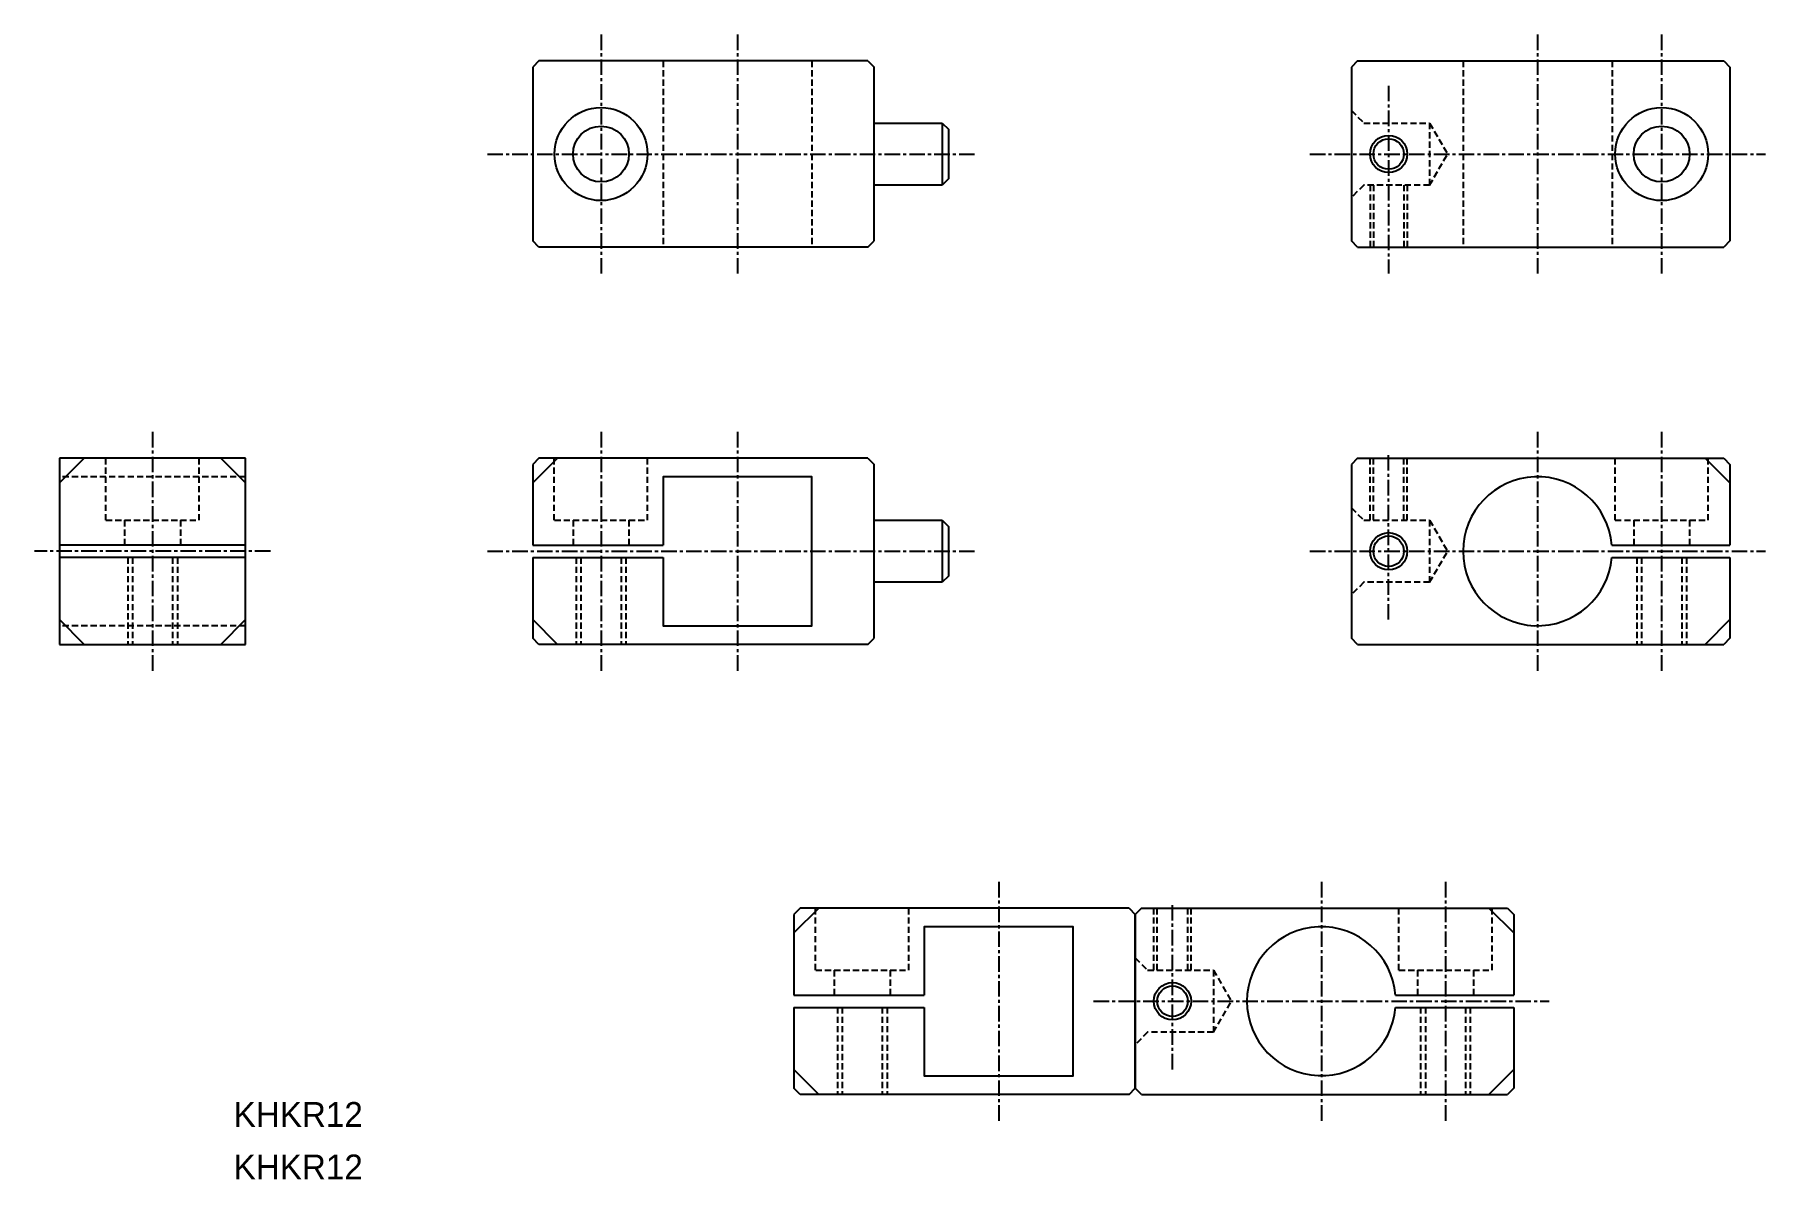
# Model space of a CAD drawing. Extents: x 37 to 176, y 137 to 229.
import ezdxf

# ---------------------------------------------------------------- set-up
doc = ezdxf.new("R2010")
doc.units = 0
doc.linetypes.add('CENTER', pattern=[2, 1.25, -0.25, 0.25, -0.25])
doc.linetypes.add('DASHED', pattern=[0.75, 0.5, -0.25])
doc.layers.get('0').update_dxf_attribs({"linetype": 'CONTINUOUS'})
doc.layers.add('CENTER', color=1, linetype='CENTER')

msp = doc.modelspace()

# ---------------------------------------------------------------- linework, layer by layer
at = {"color": 7, "linetype": 'CONTINUOUS'}
for p, q in [((77.53, 226.94), (77.03, 226.44)), ((77.03, 226.44), (77.03, 212.44)), ((104.03, 226.94), (77.53, 226.94)), ((104.03, 226.94), (104.53, 226.44)), ((104.53, 212.44), (104.53, 226.44)), ((143.5, 226.94), (143, 226.44)), ((143, 226.44), (143, 212.44)), ((143.5, 226.94), (173, 226.94)), ((173, 226.94), (173.5, 226.44)), ((173.5, 226.44), (173.5, 212.44)), ((104.53, 221.94), (110.03, 221.94)), ((110.03, 221.94), (110.03, 216.94)), ((110.03, 221.94), (110.53, 221.44)), ((110.53, 221.44), (110.53, 217.44)), ((110.03, 216.94), (104.53, 216.94)), ((110.53, 217.44), (110.03, 216.94)), ((77.53, 211.94), (77.03, 212.44)), ((104.03, 211.94), (104.53, 212.44)), ((143.5, 211.94), (143, 212.44)), ((173.5, 212.44), (173, 211.94)), ((104.03, 211.94), (77.53, 211.94)), ((143.5, 211.94), (173, 211.94)), ((53.89, 194.94), (38.89, 194.94)), ((38.89, 194.94), (38.89, 179.94)), ((40.89, 194.94), (38.89, 192.94)), ((51.89, 194.94), (53.89, 192.94)), ((53.89, 179.94), (53.89, 194.94)), ((77.53, 194.94), (77.03, 194.44)), ((79.03, 194.94), (77.03, 192.94)), ((77.03, 194.44), (77.03, 187.94)), ((104.03, 194.94), (77.53, 194.94)), ((104.03, 194.94), (104.53, 194.44)), ((104.53, 180.44), (104.53, 194.44)), ((143.5, 194.94), (143, 194.44)), ((143, 194.44), (143, 180.44)), ((143.5, 194.94), (173, 194.94)), ((171.5, 194.94), (173.5, 192.94)), ((173, 194.94), (173.5, 194.44)), ((173.5, 194.44), (173.5, 187.94)), ((104.53, 189.94), (110.03, 189.94)), ((110.03, 189.94), (110.03, 184.94)), ((110.03, 189.94), (110.53, 189.44)), ((110.53, 189.44), (110.53, 185.44)), ((53.89, 187.94), (38.89, 187.94)), ((53.89, 186.94), (38.89, 186.94)), ((77.03, 187.94), (87.53, 187.94)), ((77.03, 186.94), (77.03, 180.44)), ((77.03, 186.94), (87.53, 186.94)), ((163.98, 187.94), (173.5, 187.94)), ((163.98, 186.94), (173.5, 186.94)), ((173.5, 186.94), (173.5, 180.44)), ((110.03, 184.94), (104.53, 184.94)), ((110.53, 185.44), (110.03, 184.94)), ((40.89, 179.94), (38.89, 181.94)), ((51.89, 179.94), (53.89, 181.94)), ((79.03, 179.94), (77.03, 181.94)), ((173.5, 181.94), (171.5, 179.94)), ((38.89, 179.94), (53.89, 179.94)), ((77.53, 179.94), (77.03, 180.44)), ((104.03, 179.94), (77.53, 179.94)), ((104.03, 179.94), (104.53, 180.44)), ((143.5, 179.94), (143, 180.44)), ((143.5, 179.94), (173, 179.94)), ((173.5, 180.44), (173, 179.94)), ((100.08, 158.69), (98.08, 156.69)), ((98.58, 158.69), (98.08, 158.19)), ((98.08, 158.19), (98.08, 151.69)), ((125.08, 158.69), (98.58, 158.69)), ((125.08, 158.69), (125.58, 158.19)), ((126.08, 158.69), (125.58, 158.19)), ((125.58, 158.19), (125.58, 144.19)), ((125.58, 144.19), (125.58, 158.19)), ((126.08, 158.69), (155.58, 158.69)), ((154.08, 158.69), (156.08, 156.69)), ((155.58, 158.69), (156.08, 158.19)), ((156.08, 158.19), (156.08, 151.69)), ((98.08, 151.69), (108.58, 151.69)), ((98.08, 150.69), (108.58, 150.69)), ((98.08, 150.69), (98.08, 144.19)), ((146.56, 151.69), (156.08, 151.69)), ((146.56, 150.69), (156.08, 150.69)), ((156.08, 150.69), (156.08, 144.19)), ((100.08, 143.69), (98.08, 145.69)), ((156.08, 145.69), (154.08, 143.69)), ((98.58, 143.69), (98.08, 144.19)), ((125.08, 143.69), (98.58, 143.69)), ((125.08, 143.69), (125.58, 144.19)), ((126.08, 143.69), (125.58, 144.19)), ((126.08, 143.69), (155.58, 143.69)), ((156.08, 144.19), (155.58, 143.69))]:
    msp.add_line(p, q, dxfattribs=at)
at = {"color": 3, "linetype": 'DASHED'}
for p, q in [((87.53, 226.94), (87.53, 211.94)), ((99.53, 226.94), (99.53, 211.94)), ((152, 226.94), (152, 211.94)), ((164, 226.94), (164, 211.94)), ((143, 222.94), (144, 221.94)), ((144, 221.94), (149.3, 221.94)), ((149.3, 221.94), (150.75, 219.44)), ((149.3, 221.94), (149.3, 216.94)), ((149.3, 216.94), (150.75, 219.44)), ((144, 216.94), (143, 215.94)), ((149.3, 216.94), (144, 216.94)), ((144.5, 216.94), (144.5, 211.94)), ((144.77, 216.94), (144.77, 211.94)), ((147.23, 216.94), (147.23, 211.94)), ((147.5, 216.94), (147.5, 211.94)), ((42.61, 194.94), (42.61, 189.94)), ((50.14, 189.94), (50.14, 194.94)), ((78.74, 194.94), (78.74, 189.94)), ((86.28, 189.94), (86.28, 194.94)), ((144.5, 189.94), (144.5, 194.94)), ((144.77, 189.94), (144.77, 194.94)), ((147.23, 189.94), (147.23, 194.94)), ((147.5, 189.94), (147.5, 194.94)), ((164.22, 194.94), (164.22, 189.94)), ((171.75, 189.94), (171.75, 194.94)), ((53.89, 193.44), (38.89, 193.44)), ((42.64, 189.94), (50.14, 189.94)), ((44.14, 189.94), (44.14, 187.94)), ((48.64, 189.94), (48.64, 187.94)), ((78.78, 189.94), (86.28, 189.94)), ((80.28, 189.94), (80.28, 187.94)), ((84.78, 189.94), (84.78, 187.94)), ((143, 190.94), (144, 189.94)), ((144, 189.94), (149.3, 189.94)), ((149.3, 189.94), (150.75, 187.44)), ((149.3, 189.94), (149.3, 184.94)), ((164.25, 189.94), (171.75, 189.94)), ((165.75, 189.94), (165.75, 187.94)), ((170.25, 189.94), (170.25, 187.94)), ((44.39, 186.94), (44.39, 179.94)), ((44.77, 186.94), (44.77, 179.94)), ((48.01, 186.94), (48.01, 179.94)), ((48.39, 186.94), (48.39, 179.94)), ((80.53, 186.94), (80.53, 179.94)), ((80.9, 186.94), (80.9, 179.94)), ((84.15, 186.94), (84.15, 179.94)), ((84.53, 186.94), (84.53, 179.94)), ((149.3, 184.94), (150.75, 187.44)), ((166, 186.94), (166, 179.94)), ((166.38, 186.94), (166.38, 179.94)), ((169.63, 186.94), (169.63, 179.94)), ((170, 186.94), (170, 179.94)), ((144, 184.94), (143, 183.94)), ((149.3, 184.94), (144, 184.94)), ((53.89, 181.44), (38.89, 181.44)), ((99.8, 158.69), (99.8, 153.69)), ((107.33, 153.69), (107.33, 158.69)), ((127.08, 153.69), (127.08, 158.69)), ((127.35, 153.69), (127.35, 158.69)), ((129.81, 153.69), (129.81, 158.69)), ((130.08, 153.69), (130.08, 158.69)), ((146.8, 158.69), (146.8, 153.69)), ((154.33, 153.69), (154.33, 158.69)), ((99.83, 153.69), (107.33, 153.69)), ((101.33, 153.69), (101.33, 151.69)), ((105.83, 153.69), (105.83, 151.69)), ((125.58, 154.69), (126.58, 153.69)), ((126.58, 153.69), (131.88, 153.69)), ((131.88, 153.69), (131.88, 148.69)), ((131.88, 153.69), (133.32, 151.19)), ((146.83, 153.69), (154.33, 153.69)), ((148.33, 153.69), (148.33, 151.69)), ((152.83, 153.69), (152.83, 151.69)), ((101.58, 150.69), (101.58, 143.69)), ((101.96, 150.69), (101.96, 143.69)), ((105.2, 150.69), (105.2, 143.69)), ((105.58, 150.69), (105.58, 143.69)), ((131.88, 148.69), (133.32, 151.19)), ((148.58, 150.69), (148.58, 143.69)), ((148.96, 150.69), (148.96, 143.69)), ((152.2, 150.69), (152.2, 143.69)), ((152.58, 150.69), (152.58, 143.69)), ((126.58, 148.69), (125.58, 147.69)), ((131.88, 148.69), (126.58, 148.69))]:
    msp.add_line(p, q, dxfattribs=at)
for points in [[(87.53, 186.94), (87.53, 181.44), (99.53, 181.44), (99.53, 193.44), (87.53, 193.44), (87.53, 187.94)], [(108.58, 150.69), (108.58, 145.19), (120.58, 145.19), (120.58, 157.19), (108.58, 157.19), (108.58, 151.69)]]:
    msp.add_lwpolyline(points)
for centre in [(82.53, 219.44), (168, 219.44)]:
    msp.add_circle(centre, 3.75)
at = {"color": 7, "linetype": 'CONTINUOUS'}
for centre, radius in [((82.53, 219.44), 2.25), ((146, 219.44), 1.23), ((168, 219.44), 2.25), ((146, 187.44), 1.23), ((128.58, 151.19), 1.23)]:
    msp.add_circle(centre, radius, dxfattribs=at)
at = {"color": 3, "linetype": 'CONTINUOUS'}
for centre in [(146, 219.44), (146, 187.44), (128.58, 151.19)]:
    msp.add_circle(centre, 1.5, dxfattribs=at)
at = {"color": 7, "linetype": 'CONTINUOUS'}
for centre in [(158, 187.44), (140.58, 151.19)]:
    msp.add_arc(centre, 6, 4.7802, 355.2198, dxfattribs=at)
at = {"layer": 'CENTER', "color": 1, "linetype": 'CENTER'}
for p, q in [((82.53, 229.06), (82.53, 209.81)), ((93.53, 229.06), (93.53, 209.81)), ((158, 229.06), (158, 209.81)), ((168, 229.06), (168, 209.81)), ((146, 224.94), (146, 209.81)), ((73.38, 219.44), (112.67, 219.44)), ((139.65, 219.44), (176.36, 219.44)), ((46.39, 197.06), (46.39, 177.81)), ((82.53, 197.06), (82.53, 177.81)), ((93.53, 197.06), (93.53, 177.81)), ((158, 197.06), (158, 177.81)), ((168, 197.06), (168, 177.81)), ((146, 181.94), (146, 195.27)), ((55.89, 187.44), (36.89, 187.44)), ((73.38, 187.44), (112.67, 187.44)), ((139.65, 187.44), (176.36, 187.44)), ((114.58, 160.81), (114.58, 141.56)), ((140.58, 160.81), (140.58, 141.56)), ((150.58, 160.81), (150.58, 141.56)), ((128.58, 145.69), (128.58, 159.02)), ((122.22, 151.19), (158.93, 151.19))]:
    msp.add_line(p, q, dxfattribs=at)

# ---------------------------------------------------------------- texts
at = {"color": 7, "linetype": 'CONTINUOUS'}
for p in [(52.93, 141.07), (52.93, 136.84)]:
    msp.add_text('KHKR12', height=2, dxfattribs=at).set_placement(p)

doc.saveas('drawing.dxf')
